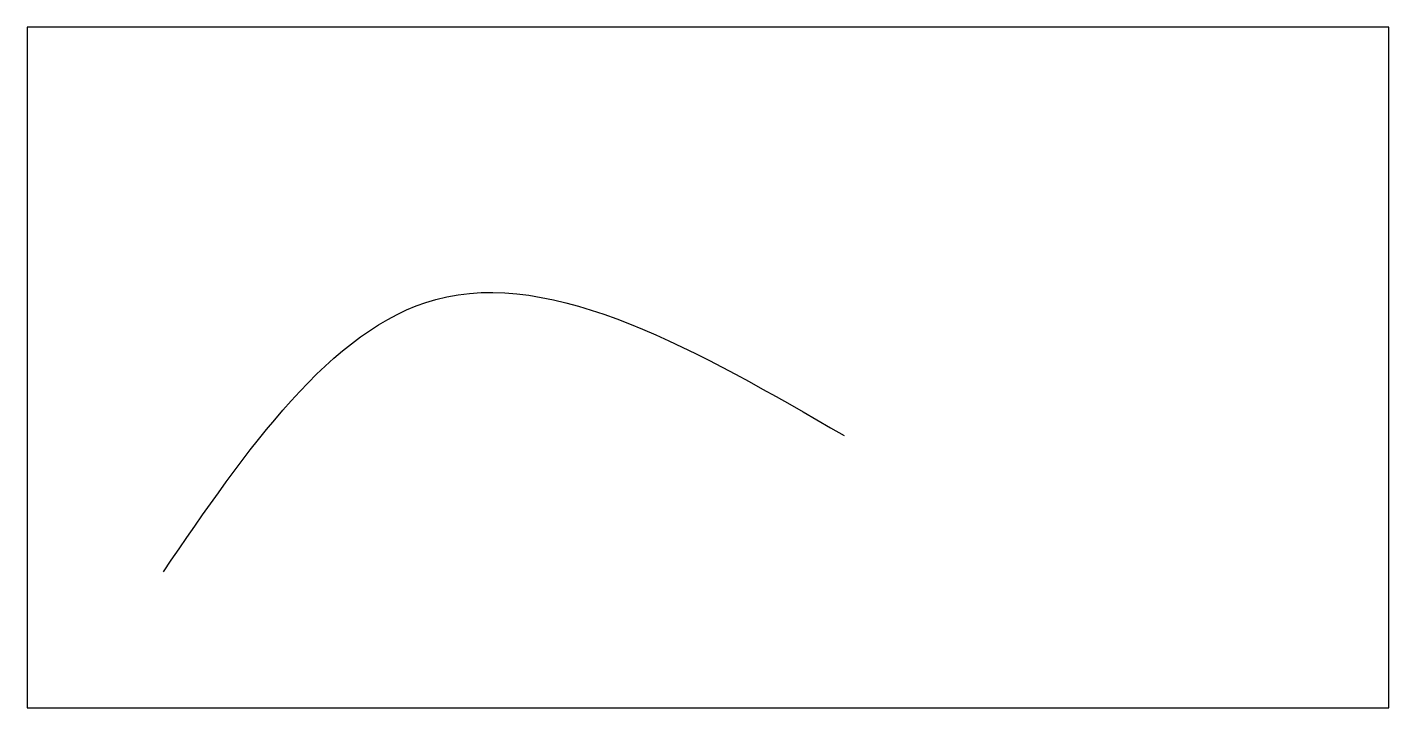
# Model space of a CAD drawing. Header units: millimetres. Extents: x 0 to 100, y 0 to 50.
import ezdxf

# ---------------------------------------------------------------- set-up
doc = ezdxf.new("R2010")
doc.units = ezdxf.units.MM

msp = doc.modelspace()

# ---------------------------------------------------------------- linework, layer by layer
msp.add_lwpolyline([(0, 0), (100, 0), (100, 50), (0, 50)], close=True)
msp.add_spline([(10, 10), (30, 30), (60, 20)], degree=3)

doc.saveas('drawing.dxf')
